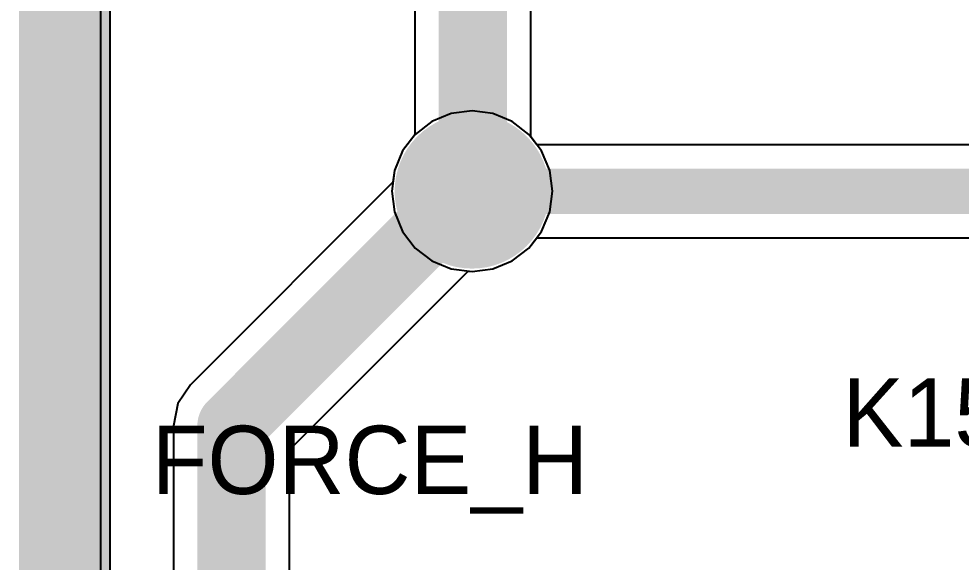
# Model space of a CAD drawing. Header units: millimetres. Extents: x 6.83 to 16.18, y 4.59 to 12.3.
# Drawn here: x 7.0886 to 7.5026, y 9.4568 to 9.6954 of the extents above; entities that cross this region are included whole.
import ezdxf

# ---------------------------------------------------------------- set-up
doc = ezdxf.new("R2010")
doc.units = ezdxf.units.MM
doc.header["$MEASUREMENT"] = 0
for name, color, linetype in [('BottomLayer', 5, 'Continuous'), ('BottomSolder', 6, 'Continuous'), ('InternalPlane1', 76, 'Continuous'), ('InternalPlane2', 16, 'Continuous'), ('KeepOutLayer', 6, 'Continuous'), ('Mechanical1', 6, 'Continuous'), ('MultiLayer', 9, 'Continuous'), ('TopLayer', 1, 'Continuous'), ('TopOverlay', 2, 'Continuous'), ('TopSolder', 216, 'Continuous'), ('ViaHoleLayer', 16, 'Continuous')]:
    doc.layers.add(name, color=color, linetype=linetype)

msp = doc.modelspace()

# ---------------------------------------------------------------- linework, layer by layer
at = {"layer": 'BottomLayer'}
for p, q in [((7.12465, 9.42031), (7.12465, 10.36525)), ((7.27858, 9.65378), (7.27006, 9.65025)), ((7.28771, 9.65498), (7.27858, 9.65378)), ((7.29685, 9.65378), (7.28771, 9.65498)), ((7.30536, 9.65025), (7.29685, 9.65378)), ((7.27006, 9.65025), (7.26275, 9.64464)), ((7.31268, 9.64464), (7.30536, 9.65025)), ((7.26275, 9.64464), (7.25714, 9.63733)), ((7.31624, 9.64), (7.31268, 9.64464)), ((7.25714, 9.63733), (7.25361, 9.62882)), ((7.73994, 9.64), (7.31624, 9.64)), ((7.25361, 9.62882), (7.25241, 9.61968)), ((7.25241, 9.61968), (7.25361, 9.61054)), ((7.25361, 9.61054), (7.25714, 9.60203)), ((7.25714, 9.60203), (7.26275, 9.59472)), ((7.31268, 9.59472), (7.31613, 9.59921)), ((7.31613, 9.59921), (7.58219, 9.59921)), ((7.26275, 9.59472), (7.27006, 9.58911)), ((7.30536, 9.58911), (7.31268, 9.59472)), ((7.27006, 9.58911), (7.27858, 9.58558)), ((7.29685, 9.58558), (7.30536, 9.58911)), ((7.27858, 9.58558), (7.28771, 9.58438)), ((7.28771, 9.58438), (7.29685, 9.58558))]:
    msp.add_line(p, q, dxfattribs=at)
for points, const_width in [([(7.27521, 9.61968, 1), (7.30021, 9.61968, 1)], 0.025), ([(7.27704, 9.6196, 1), (7.28704, 9.6196, 1)], 0.01)]:
    msp.add_lwpolyline(points, format="xyb", close=True, dxfattribs=dict(at, const_width=const_width))
at = {"layer": 'BottomLayer', "const_width": 0.02}
msp.add_lwpolyline([(7.28204, 9.6196), (7.76841, 9.6196)], dxfattribs=at)
at = {"layer": 'BottomSolder', "const_width": 0.029}
msp.add_lwpolyline([(7.27321, 9.61968, 1), (7.30221, 9.61968, 1)], format="xyb", close=True, dxfattribs=at)
at = {"layer": 'InternalPlane1'}
msp.add_line((7.12874, 4.86108), (7.12874, 12.25789), dxfattribs=at)
at = {"layer": 'InternalPlane1', "const_width": 0.04}
msp.add_lwpolyline([(7.10864, 4.84098), (7.10864, 12.27799)], dxfattribs=at)
at = {"layer": 'InternalPlane1', "const_width": 0.034}
msp.add_lwpolyline([(7.27071, 9.61968, 1), (7.30471, 9.61968, 1)], format="xyb", close=True, dxfattribs=at)
at = {"layer": 'InternalPlane2'}
msp.add_line((7.12874, 4.86108), (7.12874, 12.25789), dxfattribs=at)
at = {"layer": 'InternalPlane2', "const_width": 0.04}
msp.add_lwpolyline([(7.10864, 4.84098), (7.10864, 12.27799)], dxfattribs=at)
at = {"layer": 'InternalPlane2', "const_width": 0.034}
msp.add_lwpolyline([(7.27071, 9.61968, 1), (7.30471, 9.61968, 1)], format="xyb", close=True, dxfattribs=at)
at = {"layer": 'KeepOutLayer', "const_width": 0.01}
msp.add_lwpolyline([(7.10936, 4.84067), (7.10936, 12.27767)], dxfattribs=at)
at = {"layer": 'Mechanical1', "const_width": 0.01}
msp.add_lwpolyline([(7.10936, 4.84067), (7.10936, 12.27767)], dxfattribs=at)
at = {"layer": 'MultiLayer', "const_width": 0.025}
msp.add_lwpolyline([(7.27521, 9.61968, 1), (7.30021, 9.61968, 1)], format="xyb", close=True, dxfattribs=at)
at = {"layer": 'TopLayer'}
for p, q in [((7.26258, 10.43503), (7.26258, 9.64442)), ((7.31356, 9.64349), (7.31356, 10.43503)), ((7.12465, 9.42031), (7.12465, 10.36525)), ((7.26258, 9.64442), (7.25714, 9.63733)), ((7.31829, 9.63733), (7.31356, 9.64349)), ((7.25714, 9.63733), (7.25361, 9.62882)), ((7.32181, 9.62882), (7.31829, 9.63733)), ((7.25361, 9.62882), (7.25292, 9.62357)), ((7.32302, 9.61968), (7.32181, 9.62882)), ((7.25292, 9.62357), (7.16402, 9.53467)), ((7.32181, 9.61054), (7.32302, 9.61968)), ((7.31829, 9.60203), (7.32181, 9.61054)), ((7.31268, 9.59472), (7.31829, 9.60203)), ((7.30536, 9.58911), (7.31268, 9.59472)), ((7.29685, 9.58558), (7.30536, 9.58911)), ((7.20754, 9.50609), (7.28604, 9.5846)), ((7.28604, 9.5846), (7.28771, 9.58438)), ((7.28771, 9.58438), (7.29685, 9.58558)), ((7.16402, 9.53467), (7.1585, 9.5264)), ((7.1585, 9.5264), (7.15656, 9.51665)), ((7.15656, 9.51665), (7.15656, 9.44363)), ((7.20754, 9.44836), (7.20754, 9.50609))]:
    msp.add_line(p, q, dxfattribs=at)
at = {"layer": 'TopLayer', "const_width": 0.03}
for points in [[(7.28807, 9.62267), (7.28807, 10.48217)], [(7.18205, 9.51665), (7.28807, 9.62267)], [(7.18205, 9.39491), (7.18205, 9.51665)]]:
    msp.add_lwpolyline(points, dxfattribs=at)
at = {"layer": 'TopLayer'}
for points, const_width in [([(7.27521, 9.61968, 1), (7.30021, 9.61968, 1)], 0.025), ([(7.28057, 9.62267, 1), (7.29557, 9.62267, 1)], 0.015), ([(7.28057, 9.62267, 1), (7.29557, 9.62267, 1)], 0.015), ([(7.17455, 9.51665, 1), (7.18955, 9.51665, 1)], 0.015), ([(7.17455, 9.51665, 1), (7.18955, 9.51665, 1)], 0.015)]:
    msp.add_lwpolyline(points, format="xyb", close=True, dxfattribs=dict(at, const_width=const_width))
at = {"layer": 'TopSolder', "const_width": 0.029}
msp.add_lwpolyline([(7.27321, 9.61968, 1), (7.30221, 9.61968, 1)], format="xyb", close=True, dxfattribs=at)
at = {"layer": 'ViaHoleLayer', "const_width": 0.014}
msp.add_lwpolyline([(7.28071, 9.61968, 1), (7.29471, 9.61968, 1)], format="xyb", close=True, dxfattribs=at)

# ---------------------------------------------------------------- texts
at = {"layer": 'TopOverlay'}
for s, p in [('K15', (7.45051, 9.50744)), ('FORCE_H', (7.14701, 9.48669))]:
    msp.add_text(s, height=0.03, dxfattribs=at).set_placement(p)

doc.saveas('drawing.dxf')
